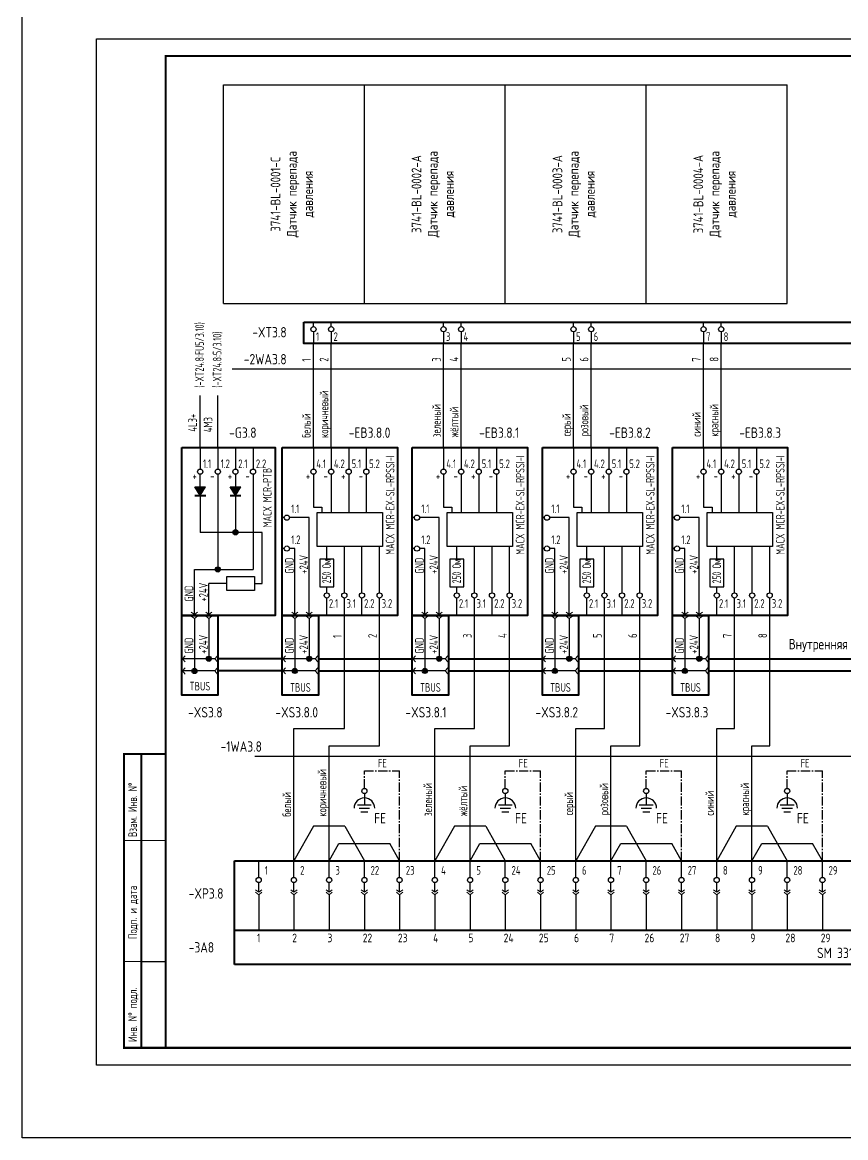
# Model space of a CAD drawing. Header units: millimetres. Extents: x 1235 to 19908, y 833 to 4314.
# Drawn here: x 5668.5 to 5906.8, y 3821.3 to 4144.1 of the extents above; entities that cross this region are included whole.
import ezdxf
from ezdxf.enums import TextEntityAlignment as Align

# ---------------------------------------------------------------- set-up
doc = ezdxf.new("R2010")
doc.units = ezdxf.units.MM
doc.linetypes.add('EPL_DASHLONGDOT', pattern=[1, 0.66, -0.12, 0.1, -0.12])
doc.layers.add('КИА_РАМКИ-ШТАМПЫ', color=7, linetype='Continuous')
doc.styles.add('GOST-A 3-1', font='', dxfattribs={"height": 3})
doc.styles.add('GOSTA-2.5-1', font='', dxfattribs={"width": 0.9, "height": 2.5})
doc.styles.add('ROMANS0-70', font='romans.shx', dxfattribs={"width": 0.7})
doc.styles.get("Standard").update_dxf_attribs({"font": 'arial.ttf'})
doc.styles.get('GOST-A 3-1').set_extended_font_data('GOST type A')
doc.styles.get('GOSTA-2.5-1').set_extended_font_data('GOST Type AU')

# ---------------------------------------------------------------- blocks, each defined once
blk = doc.blocks.new('*U44')
blk.add_line((-402, 25), (-395, 25))
blk.add_lwpolyline([(-415, 292), (5, 292), (5, -5), (-415, -5)], close=True)
at = {"const_width": 0.6}
blk.add_lwpolyline([(-395, 287), (0, 287), (0, 0), (-395, 0)], close=True, dxfattribs=at)
at = {"ltscale": 100}
blk.add_lwpolyline([(0, 287), (-1, 287)], dxfattribs=at)
for points, const_width in [([(-395, 0), (-407, 0), (-407, 85), (-395, 85)], 0.6), ([(-402, 0), (-402, 85)], 0.6), ([(-407, 60), (-395, 60)], 0.3), ([(-407, 25), (-395, 25)], 0.3)]:
    blk.add_lwpolyline(points, dxfattribs=dict(const_width=const_width))
at = {"style": 'ROMANS0-70', "width": 0.7}
for s, p in [('Взам. Инв. N%%d', (-402.54, 61)), ('Подп. и дата', (-402.54, 31.47)), ('Инв. N%%d подл.', (-402.54, 1.7))]:
    blk.add_text(s, height=2.5, rotation=90, dxfattribs=at).set_placement(p, align=Align.BOTTOM_LEFT)
at = {"ltscale": 100, "insert": (-69.52, -4.39), "char_height": 2.5, "width": 12.6652, "attachment_point": 7, "style": 'ROMANS0-70'}
blk.add_mtext('Формат', dxfattribs=at)
at = {"style": 'ROMANS0-70', "width": 0.7, "flags": 12}
blk.add_attdef('FNAME', text='', height=2.5, rotation=90, dxfattribs=at).set_placement((-397.05, 286.9), align=Align.RIGHT)
for tag, p in [('ZINVN', (-398.5, 72.5)), ('INVN', (-398.5, 12.5))]:
    blk.add_attdef(tag, text='', height=3, rotation=90, dxfattribs=at).set_placement(p, align=Align.MIDDLE_CENTER)
at = {"ltscale": 100, "style": 'ROMANS0-70', "width": 0.7, "flags": 12}
blk.add_attdef('ФОРМАТ', text='', height=2.5, dxfattribs=at).set_placement((-57.47, -4.39), align=Align.BOTTOM_LEFT)
blk = doc.blocks.new('A$C2EC3666A')
h = blk.add_hatch(color=7)
h.dxf.hatch_style = 1
edge = h.paths.add_edge_path()
edge.add_arc((0, 0), 0.75, 0, 360)
at = {"color": 0}
blk.add_circle((0, 0), 0.75, dxfattribs=at)
blk = doc.blocks.new('A$C53757D11')
at = {"color": 0}
for p, q in [((-26.42, -7.89), (-26.42, -14.17)), ((-21.32, -7.89), (-21.32, -14.17)), ((-16.22, -7.89), (-16.22, -14.17)), ((-11.12, -7.89), (-11.12, -14.17)), ((-21.32, -15.67), (-21.32, -26.69)), ((-16.22, -15.67), (-16.22, -26.69)), ((-11.12, -15.67), (-11.12, -26.69)), ((-34.85, -28.22), (-35.44, -28.22)), ((-32.75, -28.22), (-33.35, -28.22)), ((-27.65, -28.22), (-32.75, -28.22)), ((-27.65, -43.2), (-27.65, -28.22)), ((-34.85, -37.17), (-35.44, -37.17)), ((-31.81, -37.17), (-33.35, -37.17)), ((-31.81, -43.2), (-31.81, -37.17)), ((-22.57, -40.25), (-22.57, -36.54)), ((-17.48, -49.99), (-17.48, -36.54)), ((-12.38, -48.25), (-12.38, -36.54)), ((-7.28, -49.99), (-7.28, -36.54)), ((-31.81, -56.28), (-31.81, -43.2)), ((-27.65, -56.28), (-27.65, -43.2)), ((-22.57, -49.99), (-22.57, -48.25)), ((-12.38, -49.99), (-12.38, -48.25)), ((-22.57, -56.52), (-22.57, -51.49)), ((-17.48, -56.52), (-17.48, -51.49)), ((-12.38, -56.52), (-12.38, -51.49)), ((-7.28, -56.52), (-7.28, -51.49)), ((-31.81, -57.43), (-31.81, -72.57)), ((-27.65, -57.43), (-27.65, -69.07)), ((-25.9, -69.07), (-35.26, -69.07)), ((-25.9, -72.57), (-35.26, -72.57))]:
    blk.add_line(p, q, dxfattribs=at)
at = {"lineweight": 18}
for p, q in [((-31.81, -56.28), (-32.7, -55.53)), ((-31.81, -57.43), (-32.7, -56.69)), ((-31.81, -56.28), (-30.92, -55.53)), ((-31.81, -57.43), (-30.92, -56.69)), ((-27.65, -56.28), (-28.54, -55.53)), ((-27.65, -57.43), (-28.54, -56.69)), ((-27.65, -56.28), (-26.76, -55.53)), ((-27.65, -57.43), (-26.76, -56.69)), ((-35.26, -69.07), (-34.52, -68.18)), ((-35.26, -69.07), (-34.52, -69.96)), ((-25.9, -69.07), (-25.15, -68.18)), ((-25.9, -69.07), (-25.15, -69.96)), ((-35.26, -72.57), (-34.52, -71.68)), ((-35.26, -72.57), (-34.52, -73.46)), ((-25.9, -72.57), (-25.15, -71.68)), ((-25.9, -72.57), (-25.15, -73.46))]:
    blk.add_line(p, q, dxfattribs=at)
at = {"color": 0, "lineweight": 40}
for points in [[(-35.44, -7.89), (-2.1, -7.89), (-2.1, -56.52), (-35.44, -56.52)], [(-35.44, -56.52), (-24.99, -56.52), (-24.99, -79.55), (-35.44, -79.55)]]:
    blk.add_lwpolyline(points, close=True, dxfattribs=at)
at = {"color": 0}
blk.add_lwpolyline([(-26.42, -15.67), (-26.42, -25.2), (-23.97, -25.2), (-23.97, -26.69)], dxfattribs=at)
for points in [[(-25.37, -26.69), (-6.44, -26.69), (-6.44, -36.54), (-25.37, -36.54)], [(-24.57, -48.25), (-20.57, -48.25), (-20.57, -40.25), (-24.57, -40.25)]]:
    blk.add_lwpolyline(points, close=True, dxfattribs=at)
for centre in [(-26.42, -14.92), (-21.32, -14.92), (-16.22, -14.92), (-11.12, -14.92), (-34.1, -28.22), (-34.1, -37.17), (-22.57, -50.74), (-17.48, -50.74), (-12.38, -50.74), (-7.28, -50.74)]:
    blk.add_circle(centre, 0.75, dxfattribs=at)
for p in [(-27.65, -69.07), (-31.81, -72.57)]:
    blk.add_blockref('A$C2EC3666A', p, dxfattribs=at)
at = {"style": 'GOSTA-2.5-1', "width": 0.9}
for s, p in [('4.1', (-25.59, -13.88)), ('4.2', (-20.49, -13.88)), ('5.1', (-15.39, -13.88)), ('5.2', (-10.3, -13.88)), ('+', (-28.61, -17.4)), ('+', (-18.42, -17.4)), ('-', (-23.51, -17.4)), ('-', (-13.32, -17.4)), ('1.1', (-32.85, -26.91)), ('1.2', (-32.85, -35.87)), ('2.1', (-21.96, -54.3)), ('3.1', (-16.86, -54.3)), ('2.2', (-11.76, -54.3)), ('3.2', (-6.67, -54.3)), ('TBUS', (-33.18, -78.6))]:
    blk.add_text(s, height=2.5, dxfattribs=at).set_placement(p)
at = {"style": 'GOSTA-2.5-1'}
for s, width, p in [('MACX MCR-EX-SL-RPSSI-I', 0.8, (-2.98, -38.97)), ('GND', 0.9, (-32.14, -44.47)), ('+24V', 0.9, (-27.98, -44.47)), ('250 Ом', 0.65, (-21.37, -47.21)), ('GND', 0.9, (-32.14, -67.6)), ('+24V', 0.9, (-27.98, -67.6))]:
    blk.add_text(s, height=2.5, rotation=90, dxfattribs=dict(at, width=width)).set_placement(p)
blk = doc.blocks.new('A$C5C8F7637')
h = blk.add_hatch(color=7)
h.dxf.hatch_style = 1
h.paths.add_polyline_path([(3.75, 60.25), (5.34, 57.75), (6.84, 60.25)])
h = blk.add_hatch(color=7)
h.dxf.hatch_style = 1
h.paths.add_polyline_path([(13.95, 60.25), (15.54, 57.75), (17.04, 60.25)])
at = {"color": 0}
for p, q in [((5.3, 71.66), (5.3, 65.38)), ((10.39, 71.66), (10.39, 65.38)), ((15.49, 71.66), (15.49, 65.38)), ((20.59, 71.66), (20.59, 65.38)), ((5.3, 60.25), (5.3, 63.88)), ((10.39, 63.88), (10.39, 36.34)), ((15.49, 63.88), (15.49, 47.08)), ((20.59, 63.88), (20.59, 36.34)), ((5.34, 57.75), (3.75, 60.25)), ((3.75, 60.25), (6.84, 60.25)), ((5.34, 57.75), (6.84, 60.25)), ((15.54, 57.75), (13.95, 60.25)), ((13.95, 60.25), (17.04, 60.25)), ((15.54, 57.75), (17.04, 60.25)), ((5.34, 57.75), (5.34, 47.08)), ((23.2, 47.08), (5.34, 47.08)), ((23.2, 32.26), (23.2, 47.08)), ((3.63, 23.27), (3.63, 36.34)), ((3.63, 36.34), (20.59, 36.34)), ((7.79, 23.27), (7.79, 32.26)), ((13.05, 32.26), (7.79, 32.26)), ((21.05, 32.26), (23.2, 32.26)), ((3.63, 22.12), (3.63, 6.97)), ((7.79, 22.12), (7.79, 10.48)), ((9.54, 10.48), (0.18, 10.48)), ((9.54, 6.97), (0.18, 6.97))]:
    blk.add_line(p, q, dxfattribs=at)
at = {"color": 0, "lineweight": 40}
for p, q in [((3.8, 57.75), (6.89, 57.75)), ((13.99, 57.75), (17.08, 57.75))]:
    blk.add_line(p, q, dxfattribs=at)
at = {"lineweight": 18}
for p, q in [((3.63, 23.27), (2.74, 24.02)), ((3.63, 22.12), (2.74, 22.86)), ((3.63, 23.27), (4.52, 24.02)), ((3.63, 22.12), (4.52, 22.86)), ((7.79, 23.27), (6.9, 24.02)), ((7.79, 22.12), (6.9, 22.86)), ((7.79, 23.27), (8.68, 24.02)), ((7.79, 22.12), (8.68, 22.86)), ((0.18, 10.48), (0.92, 11.37)), ((0.18, 10.48), (0.92, 9.59)), ((9.54, 10.48), (10.29, 11.37)), ((9.54, 10.48), (10.29, 9.59)), ((0.18, 6.97), (0.92, 7.86)), ((0.18, 6.97), (0.92, 6.08)), ((9.54, 6.97), (10.29, 7.86)), ((9.54, 6.97), (10.29, 6.08))]:
    blk.add_line(p, q, dxfattribs=at)
at = {"color": 0, "lineweight": 40}
for points in [[(0, 71.66), (27.04, 71.66), (27.04, 23.03), (0, 23.03)], [(0, 23.03), (10.45, 23.03), (10.45, 0), (0, 0)]]:
    blk.add_lwpolyline(points, close=True, dxfattribs=at)
at = {"color": 0}
blk.add_lwpolyline([(21.05, 34.26), (21.05, 30.26), (13.05, 30.26), (13.05, 34.26)], close=True, dxfattribs=at)
for centre in [(5.3, 64.63), (10.39, 64.63), (15.49, 64.63), (20.59, 64.63)]:
    blk.add_circle(centre, 0.75, dxfattribs=at)
for p in [(15.49, 47.08), (10.39, 36.34), (7.79, 10.48), (3.63, 6.97)]:
    blk.add_blockref('A$C2EC3666A', p, dxfattribs=at)
at = {"style": 'GOSTA-2.5-1', "width": 0.9}
for s, p in [('1.1', (6.12, 65.67)), ('1.2', (11.22, 65.67)), ('2.1', (16.32, 65.67)), ('2.2', (21.42, 65.67)), ('+', (3.1, 62.15)), ('-', (8.2, 62.15)), ('+', (13.3, 62.15)), ('-', (18.39, 62.15)), ('TBUS', (2.26, 1.32))]:
    blk.add_text(s, height=2.5, dxfattribs=at).set_placement(p)
at = {"style": 'GOSTA-2.5-1'}
for s, width, p in [('MACX MCR-PTB', 0.8, (25.97, 48.49)), ('+24V', 0.9, (7.46, 27.04)), ('GND', 0.9, (3.3, 27.04)), ('GND', 0.9, (3.3, 11.95)), ('+24V', 0.9, (7.46, 11.95))]:
    blk.add_text(s, height=2.5, rotation=90, dxfattribs=dict(at, width=width)).set_placement(p)
blk = doc.blocks.new('A$C38A837D7')
at = {"color": 0}
for p, q in [((0, 4.92), (0, 6.17)), ((0, 3.42), (0, 0)), ((5.1, 4.92), (5.1, 6.17)), ((5.1, 3.42), (5.1, 0)), ((37.63, 4.92), (37.63, 6.17)), ((37.63, 3.42), (37.63, 0)), ((42.73, 4.92), (42.73, 6.17)), ((42.73, 3.42), (42.73, 0)), ((75.26, 4.92), (75.26, 6.17)), ((75.26, 3.42), (75.26, 0)), ((80.36, 4.92), (80.36, 6.17)), ((80.36, 3.42), (80.36, 0)), ((112.89, 4.92), (112.89, 6.17)), ((112.89, 3.42), (112.89, 0)), ((117.99, 4.92), (117.99, 6.17)), ((117.99, 3.42), (117.99, 0)), ((188.15, 4.92), (188.15, 6.17)), ((188.15, 3.42), (188.15, 0)), ((193.25, 4.92), (193.25, 6.17)), ((193.25, 3.42), (193.25, 0)), ((225.78, 4.92), (225.78, 6.17)), ((225.78, 3.42), (225.78, 0)), ((230.88, 4.92), (230.88, 6.17)), ((230.88, 3.42), (230.88, 0)), ((263.41, 4.92), (263.41, 6.17)), ((263.41, 3.42), (263.41, 0)), ((268.51, 4.92), (268.51, 6.17)), ((268.51, 3.42), (268.51, 0)), ((301.04, 4.92), (301.04, 6.17)), ((301.04, 3.42), (301.04, 0)), ((306.14, 4.92), (306.14, 6.17)), ((306.14, 3.42), (306.14, 0))]:
    blk.add_line(p, q, dxfattribs=at)
at = {"color": 0, "lineweight": 40}
blk.add_lwpolyline([(-2.75, 6.17), (312.36, 6.17), (312.36, 0), (-2.75, 0)], close=True, dxfattribs=at)
at = {"color": 0}
for centre in [(0, 4.17), (5.1, 4.17), (37.63, 4.17), (42.73, 4.17), (75.26, 4.17), (80.36, 4.17), (112.89, 4.17), (117.99, 4.17), (188.15, 4.17), (193.25, 4.17), (225.78, 4.17), (230.88, 4.17), (263.41, 4.17), (268.51, 4.17), (301.04, 4.17), (306.14, 4.17)]:
    blk.add_circle(centre, 0.75, dxfattribs=at)
at = {"style": 'GOSTA-2.5-1', "width": 0.9}
for s, p in [('1', (0.71, 0.77)), ('2', (5.8, 0.77)), ('3', (38.34, 0.77)), ('4', (43.43, 0.77)), ('5', (75.97, 0.77)), ('6', (81.06, 0.77)), ('7', (113.6, 0.77)), ('8', (118.69, 0.77)), ('9', (188.86, 0.77)), ('10', (193.95, 0.77)), ('11', (226.49, 0.77)), ('12', (231.58, 0.77)), ('13', (264.12, 0.77)), ('14', (269.22, 0.77)), ('15', (301.75, 0.77)), ('16', (306.85, 0.77))]:
    blk.add_text(s, height=2.5, dxfattribs=at).set_placement(p)
blk = doc.blocks.new('A$C2BF74EC9')
at = {"color": 0}
for p, q in [((2, 8.39), (2, 6.39)), ((0, 6.39), (4, 6.39)), ((0.5, 5.39), (3.5, 5.39)), ((1, 4.39), (3, 4.39))]:
    blk.add_line(p, q, dxfattribs=at)
at = {"style": 'GOST-A 3-1'}
blk.add_text('FE', height=3, dxfattribs=at).set_placement((4.81, 1))

msp = doc.modelspace()

# ---------------------------------------------------------------- linework, layer by layer
at = {"color": 0}
for p, q in [((5668.54, 3821.3), (5668.54, 4314.32)), ((5752.8, 4021.05), (5752.8, 4051.09)), ((5757.89, 4021.05), (5757.89, 4051.09)), ((5790.43, 4021.05), (5790.43, 4051.09)), ((5795.52, 4021.05), (5795.52, 4051.09)), ((5828.06, 4021.05), (5828.06, 4051.09)), ((5833.15, 4021.05), (5833.15, 4051.09)), ((5865.69, 4021.05), (5865.69, 4051.09)), ((5870.78, 4021.05), (5870.78, 4051.09)), ((5729.26, 4043.8), (6063.68, 4043.8)), ((5761.73, 3939.69), (5761.73, 3972.42)), ((5771.93, 3934.69), (5771.93, 3972.42)), ((5799.37, 3939.69), (5799.37, 3972.42)), ((5809.56, 3934.69), (5809.56, 3972.42)), ((5837, 3939.69), (5837, 3972.42)), ((5847.19, 3934.69), (5847.19, 3972.42)), ((5874.63, 3939.69), (5874.63, 3972.42)), ((5884.82, 3934.69), (5884.82, 3972.42)), ((5747.14, 3901.41), (5747.14, 3939.69)), ((5747.14, 3939.69), (5761.73, 3939.69)), ((5787.92, 3901.41), (5787.92, 3939.69)), ((5787.92, 3939.69), (5799.37, 3939.69)), ((5828.7, 3901.41), (5828.7, 3939.69)), ((5828.7, 3939.69), (5837, 3939.69)), ((5869.48, 3901.41), (5869.48, 3939.69)), ((5869.48, 3939.69), (5874.63, 3939.69)), ((5757.33, 3934.69), (5771.93, 3934.69)), ((5757.33, 3901.41), (5757.33, 3934.69)), ((5798.11, 3934.69), (5809.56, 3934.69)), ((5798.11, 3901.41), (5798.11, 3934.69)), ((5838.89, 3934.69), (5847.19, 3934.69)), ((5838.89, 3901.41), (5838.89, 3934.69)), ((5879.68, 3934.69), (5884.82, 3934.69)), ((5879.68, 3901.41), (5879.68, 3934.69)), ((5735.86, 3931.72), (6074.75, 3931.72)), ((5767.53, 3920.86), (5767.53, 3919.61)), ((5808.31, 3920.86), (5808.31, 3919.61)), ((5849.09, 3920.86), (5849.09, 3919.61)), ((5889.87, 3920.86), (5889.87, 3919.61)), ((5752.82, 3911.41), (5747.14, 3901.41)), ((5761.85, 3911.41), (5752.82, 3911.41)), ((5761.85, 3911.41), (5767.53, 3901.41)), ((5793.6, 3911.41), (5787.92, 3901.41)), ((5802.63, 3911.41), (5793.6, 3911.41)), ((5802.63, 3911.41), (5808.31, 3901.41)), ((5834.38, 3911.41), (5828.7, 3901.41)), ((5843.41, 3911.41), (5834.38, 3911.41)), ((5843.41, 3911.41), (5849.09, 3901.41)), ((5875.16, 3911.41), (5869.48, 3901.41)), ((5884.19, 3911.41), (5875.16, 3911.41)), ((5884.19, 3911.41), (5889.87, 3901.41)), ((6970.58, 3821.3), (5668.54, 3821.3))]:
    msp.add_line(p, q, dxfattribs=at)
for p, q in [((5726.75, 4062.68), (5726.75, 4126.01)), ((5726.75, 4126.01), (5767.53, 4126.01)), ((5767.53, 4062.68), (5767.53, 4126.01)), ((5767.53, 4126.01), (5808.31, 4126.01)), ((5767.53, 4062.68), (5767.53, 4126.01)), ((5808.31, 4062.68), (5808.31, 4126.01)), ((5808.31, 4126.01), (5849.09, 4126.01)), ((5849.09, 4062.68), (5849.09, 4126.01)), ((5849.09, 4126.01), (5889.87, 4126.01)), ((5889.87, 4062.68), (5889.87, 4126.01)), ((5726.75, 4062.68), (5767.53, 4062.68)), ((5767.53, 4062.68), (5808.31, 4062.68)), ((5808.31, 4062.68), (5849.09, 4062.68)), ((5849.09, 4062.68), (5889.87, 4062.68)), ((5757.33, 3901.41), (5760.17, 3906.41)), ((5760.17, 3906.41), (5774.89, 3906.41)), ((5777.72, 3901.41), (5774.89, 3906.41)), ((5798.11, 3901.41), (5800.95, 3906.41)), ((5800.95, 3906.41), (5815.67, 3906.41)), ((5818.5, 3901.41), (5815.67, 3906.41)), ((5838.89, 3901.41), (5841.73, 3906.41)), ((5841.73, 3906.41), (5856.45, 3906.41)), ((5859.28, 3901.41), (5856.45, 3906.41)), ((5879.68, 3901.41), (5882.51, 3906.41)), ((5882.51, 3906.41), (5897.23, 3906.41)), ((5900.07, 3901.41), (5897.23, 3906.41)), ((5736.94, 3896.61), (5736.94, 3901.41)), ((5747.14, 3896.61), (5747.14, 3901.41)), ((5757.33, 3896.61), (5757.33, 3901.41)), ((5767.53, 3896.61), (5767.53, 3901.41)), ((5777.72, 3896.61), (5777.72, 3901.41)), ((5787.92, 3896.61), (5787.92, 3901.41)), ((5798.11, 3896.61), (5798.11, 3901.41)), ((5808.31, 3896.61), (5808.31, 3901.41)), ((5818.5, 3896.61), (5818.5, 3901.41)), ((5828.7, 3896.61), (5828.7, 3901.41)), ((5838.89, 3896.61), (5838.89, 3901.41)), ((5849.09, 3896.61), (5849.09, 3901.41)), ((5859.28, 3896.61), (5859.28, 3901.41)), ((5869.48, 3896.61), (5869.48, 3901.41)), ((5879.68, 3896.61), (5879.68, 3901.41)), ((5889.87, 3896.61), (5889.87, 3901.41)), ((5900.07, 3896.61), (5900.07, 3901.41)), ((5736.94, 3892.3), (5736.94, 3895.11)), ((5747.14, 3892.3), (5747.14, 3895.11)), ((5757.33, 3892.3), (5757.33, 3895.11)), ((5767.53, 3892.3), (5767.53, 3895.11)), ((5777.72, 3892.3), (5777.72, 3895.11)), ((5787.92, 3892.3), (5787.92, 3895.11)), ((5798.11, 3892.3), (5798.11, 3895.11)), ((5808.31, 3892.3), (5808.31, 3895.11)), ((5818.5, 3892.3), (5818.5, 3895.11)), ((5828.7, 3892.3), (5828.7, 3895.11)), ((5838.89, 3892.3), (5838.89, 3895.11)), ((5849.09, 3892.3), (5849.09, 3895.11)), ((5859.28, 3892.3), (5859.28, 3895.11)), ((5869.48, 3892.3), (5869.48, 3895.11)), ((5879.68, 3892.3), (5879.68, 3895.11)), ((5889.87, 3892.3), (5889.87, 3895.11)), ((5900.07, 3892.3), (5900.07, 3895.11)), ((5736.94, 3891.55), (5736.94, 3881.38)), ((5747.14, 3891.55), (5747.14, 3881.38)), ((5757.33, 3891.55), (5757.33, 3881.38)), ((5767.53, 3891.55), (5767.53, 3881.38)), ((5777.72, 3891.55), (5777.72, 3881.38)), ((5787.92, 3891.55), (5787.92, 3881.38)), ((5798.11, 3891.55), (5798.11, 3881.38)), ((5808.31, 3891.55), (5808.31, 3881.38)), ((5818.5, 3891.55), (5818.5, 3881.38)), ((5828.7, 3891.55), (5828.7, 3881.38)), ((5838.89, 3891.55), (5838.89, 3881.38)), ((5849.09, 3891.55), (5849.09, 3881.38)), ((5859.28, 3891.55), (5859.28, 3881.38)), ((5869.48, 3891.55), (5869.48, 3881.38)), ((5879.68, 3891.55), (5879.68, 3881.38)), ((5889.87, 3891.55), (5889.87, 3881.38)), ((5900.07, 3891.55), (5900.07, 3881.38))]:
    msp.add_line(p, q)
at = {"color": 1}
msp.add_line((5720.01, 4021.05), (5720.01, 4036.08), dxfattribs=at)
at = {"color": 4}
msp.add_line((5725.1, 4021.05), (5725.1, 4036.08), dxfattribs=at)
at = {"color": 1, "lineweight": 40}
for p, q in [((5743.95, 3959.87), (5725.16, 3959.87)), ((5754.23, 3959.87), (5781.4, 3959.87)), ((5791.86, 3959.87), (5819.03, 3959.87)), ((5829.49, 3959.87), (5856.66, 3959.87)), ((5867.12, 3959.87), (5931.92, 3959.87))]:
    msp.add_line(p, q, dxfattribs=at)
at = {"color": 4, "lineweight": 40}
for p, q in [((5743.95, 3956.36), (5725.16, 3956.36)), ((5754.23, 3956.36), (5781.4, 3956.36)), ((5791.86, 3956.36), (5819.03, 3956.36)), ((5829.49, 3956.36), (5856.66, 3956.36)), ((5867.12, 3956.36), (5931.92, 3956.36))]:
    msp.add_line(p, q, dxfattribs=at)
at = {"color": 6, "linetype": 'EPL_DASHLONGDOT', "lineweight": 25, "ltscale": 4}
for p, q in [((5767.53, 3927.45), (5777.72, 3927.45)), ((5767.53, 3922.36), (5767.53, 3927.45)), ((5777.72, 3901.41), (5777.72, 3927.45)), ((5808.31, 3927.45), (5818.5, 3927.45)), ((5808.31, 3922.36), (5808.31, 3927.45)), ((5818.5, 3901.41), (5818.5, 3927.45)), ((5849.09, 3927.45), (5859.28, 3927.45)), ((5849.09, 3922.36), (5849.09, 3927.45)), ((5859.28, 3901.41), (5859.28, 3927.45)), ((5889.87, 3927.45), (5900.07, 3927.45)), ((5889.87, 3922.36), (5889.87, 3927.45)), ((5900.07, 3901.41), (5900.07, 3927.45))]:
    msp.add_line(p, q, dxfattribs=at)
at = {"lineweight": 40}
for p, q in [((5729.93, 3901.41), (6101.6, 3901.41)), ((5729.93, 3871.41), (5729.93, 3901.41)), ((5729.93, 3881.38), (6101.6, 3881.38)), ((6101.6, 3871.41), (5729.93, 3871.41))]:
    msp.add_line(p, q, dxfattribs=at)
at = {"lineweight": 18}
for p, q in [((5736.94, 3892.3), (5736.05, 3893.04)), ((5736.94, 3892.3), (5737.83, 3893.04)), ((5747.14, 3892.3), (5746.25, 3893.04)), ((5747.14, 3892.3), (5748.03, 3893.04)), ((5757.33, 3892.3), (5756.44, 3893.04)), ((5757.33, 3892.3), (5758.22, 3893.04)), ((5767.53, 3892.3), (5766.64, 3893.04)), ((5767.53, 3892.3), (5768.42, 3893.04)), ((5777.72, 3892.3), (5776.83, 3893.04)), ((5777.72, 3892.3), (5778.61, 3893.04)), ((5787.92, 3892.3), (5787.03, 3893.04)), ((5787.92, 3892.3), (5788.81, 3893.04)), ((5798.11, 3892.3), (5797.22, 3893.04)), ((5798.11, 3892.3), (5799, 3893.04)), ((5808.31, 3892.3), (5807.42, 3893.04)), ((5808.31, 3892.3), (5809.2, 3893.04)), ((5818.5, 3892.3), (5817.61, 3893.04)), ((5818.5, 3892.3), (5819.39, 3893.04)), ((5828.7, 3892.3), (5827.81, 3893.04)), ((5828.7, 3892.3), (5829.59, 3893.04)), ((5838.89, 3892.3), (5838, 3893.04)), ((5838.89, 3892.3), (5839.78, 3893.04)), ((5849.09, 3892.3), (5848.2, 3893.04)), ((5849.09, 3892.3), (5849.98, 3893.04)), ((5859.28, 3892.3), (5858.39, 3893.04)), ((5859.28, 3892.3), (5860.18, 3893.04)), ((5869.48, 3892.3), (5868.59, 3893.04)), ((5869.48, 3892.3), (5870.37, 3893.04)), ((5879.68, 3892.3), (5878.78, 3893.04)), ((5879.68, 3892.3), (5880.57, 3893.04)), ((5889.87, 3892.3), (5888.98, 3893.04)), ((5889.87, 3892.3), (5890.76, 3893.04)), ((5900.07, 3892.3), (5899.17, 3893.04)), ((5900.07, 3892.3), (5900.96, 3893.04)), ((5736.94, 3891.55), (5736.05, 3892.3)), ((5736.94, 3891.55), (5737.83, 3892.3)), ((5747.14, 3891.55), (5746.25, 3892.3)), ((5747.14, 3891.55), (5748.03, 3892.3)), ((5757.33, 3891.55), (5756.44, 3892.3)), ((5757.33, 3891.55), (5758.22, 3892.3)), ((5767.53, 3891.55), (5766.64, 3892.3)), ((5767.53, 3891.55), (5768.42, 3892.3)), ((5777.72, 3891.55), (5776.83, 3892.3)), ((5777.72, 3891.55), (5778.61, 3892.3)), ((5787.92, 3891.55), (5787.03, 3892.3)), ((5787.92, 3891.55), (5788.81, 3892.3)), ((5798.11, 3891.55), (5797.22, 3892.3)), ((5798.11, 3891.55), (5799, 3892.3)), ((5808.31, 3891.55), (5807.42, 3892.3)), ((5808.31, 3891.55), (5809.2, 3892.3)), ((5818.5, 3891.55), (5817.61, 3892.3)), ((5818.5, 3891.55), (5819.39, 3892.3)), ((5828.7, 3891.55), (5827.81, 3892.3)), ((5828.7, 3891.55), (5829.59, 3892.3)), ((5838.89, 3891.55), (5838, 3892.3)), ((5838.89, 3891.55), (5839.78, 3892.3)), ((5849.09, 3891.55), (5848.2, 3892.3)), ((5849.09, 3891.55), (5849.98, 3892.3)), ((5859.28, 3891.55), (5858.39, 3892.3)), ((5859.28, 3891.55), (5860.18, 3892.3)), ((5869.48, 3891.55), (5868.59, 3892.3)), ((5869.48, 3891.55), (5870.37, 3892.3)), ((5879.68, 3891.55), (5878.78, 3892.3)), ((5879.68, 3891.55), (5880.57, 3892.3)), ((5889.87, 3891.55), (5888.98, 3892.3)), ((5889.87, 3891.55), (5890.76, 3892.3)), ((5900.07, 3891.55), (5899.17, 3892.3)), ((5900.07, 3891.55), (5900.96, 3892.3))]:
    msp.add_line(p, q, dxfattribs=at)
at = {"color": 0}
for centre in [(5767.53, 3921.61), (5808.31, 3921.61), (5849.09, 3921.61), (5889.87, 3921.61)]:
    msp.add_circle(centre, 0.75, dxfattribs=at)
for centre in [(5736.94, 3895.86), (5747.14, 3895.86), (5757.33, 3895.86), (5767.53, 3895.86), (5777.72, 3895.86), (5787.92, 3895.86), (5798.11, 3895.86), (5808.31, 3895.86), (5818.5, 3895.86), (5828.7, 3895.86), (5838.89, 3895.86), (5849.09, 3895.86), (5859.28, 3895.86), (5869.48, 3895.86), (5879.68, 3895.86), (5889.87, 3895.86), (5900.07, 3895.86)]:
    msp.add_circle(centre, 0.75)
for centre in [(5767.53, 3916.61), (5808.31, 3916.61), (5849.09, 3916.61), (5889.87, 3916.61)]:
    msp.add_arc(centre, 3, 0, 180, dxfattribs=at)

# ---------------------------------------------------------------- block references
for name, p in [('A$C38A837D7', (5752.8, 4051.09)), ('A$C5C8F7637', (5714.71, 3949.39)), ('A$C53757D11', (5779.21, 4028.94)), ('A$C53757D11', (5816.84, 4028.94)), ('A$C53757D11', (5854.47, 4028.94)), ('A$C53757D11', (5892.1, 4028.94)), ('A$C2BF74EC9', (5765.53, 3911.22)), ('A$C2BF74EC9', (5806.31, 3911.22)), ('A$C2BF74EC9', (5847.09, 3911.22)), ('A$C2BF74EC9', (5887.87, 3911.22))]:
    msp.add_blockref(name, p, dxfattribs=at)
at = {"layer": 'КИА_РАМКИ-ШТАМПЫ'}
ref = msp.add_blockref('*U44', (6105, 3847.31), dxfattribs=at)
ref.add_attrib('ФОРМАТ', 'А3', dxfattribs={"layer": '0', "ltscale": 100, "height": 2.5, "style": 'ROMANS0-70', "width": 0.7}).set_placement((6047.53, 3842.93), align=Align.BOTTOM_LEFT)

# ---------------------------------------------------------------- texts
at = {"style": 'GOSTA-2.5-1'}
for s, width, p in [('(-XT24.8:FU5/3.10)', 0.7, (5721.08, 4038.32)), ('(-XT24.8:5/3.10)', 0.7, (5726.17, 4038.32)), ('1', 0.9, (5751.99, 4045.86)), ('2', 0.9, (5757.09, 4045.86)), ('3', 0.9, (5789.62, 4045.86)), ('4', 0.9, (5794.72, 4045.86)), ('5', 0.9, (5827.25, 4045.86)), ('6', 0.9, (5832.35, 4045.86)), ('7', 0.9, (5864.88, 4045.86)), ('8', 0.9, (5869.98, 4045.86)), ('коричневый', 0.9, (5757.09, 4023.81)), ('зеленый', 0.9, (5789.62, 4023.99)), ('жёлтый', 0.9, (5794.72, 4023.99)), ('розовый', 0.9, (5832.35, 4024.22)), ('красный', 0.9, (5869.98, 4024.13)), ('4L3+', 0.9, (5719.06, 4025.6)), ('4M3', 0.9, (5723.54, 4025.43)), ('белый', 0.9, (5751.99, 4023.81)), ('серый', 0.9, (5827.25, 4024.22)), ('синий', 0.9, (5864.88, 4024.13)), ('2', 0.9, (5771.13, 3965.9)), ('3', 0.9, (5798.56, 3965.9)), ('4', 0.9, (5808.76, 3965.9)), ('5', 0.9, (5836.19, 3965.9)), ('6', 0.9, (5846.39, 3965.9)), ('7', 0.9, (5873.82, 3965.9)), ('8', 0.9, (5884.02, 3965.9)), ('1', 0.9, (5760.93, 3965.9)), ('коричневый', 0.9, (5756.53, 3914.19)), ('зеленый', 0.9, (5787.12, 3914.37)), ('жёлтый', 0.9, (5797.31, 3914.37)), ('розовый', 0.9, (5838.09, 3914.6)), ('синий', 0.9, (5868.68, 3914.52)), ('красный', 0.9, (5878.87, 3914.52)), ('белый', 0.9, (5746.34, 3914.19)), ('серый', 0.9, (5827.9, 3914.6))]:
    msp.add_text(s, height=2.5, rotation=90, dxfattribs=dict(at, width=width)).set_placement(p)
for s, height, style, p in [('-XT3.8', 3, 'GOST-A 3-1', (5735.07, 4052.87)), ('-2WA3.8', 3, 'GOST-A 3-1', (5732.63, 4045.07)), ('-G3.8', 3, 'GOST-A 3-1', (5728.39, 4023.81)), ('-EB3.8.0', 3, 'GOST-A 3-1', (5763.01, 4023.81)), ('-EB3.8.1', 3, 'GOST-A 3-1', (5800.74, 4023.81)), ('-EB3.8.2', 3, 'GOST-A 3-1', (5838.37, 4023.81)), ('-EB3.8.3', 3, 'GOST-A 3-1', (5876, 4023.81)), ('Внутренняя шина TBUS', 3, 'GOST-A 3-1', (5890.31, 3962.63)), ('-XS3.8', 3, 'GOST-A 3-1', (5716.52, 3942.9)), ('-XS3.8.0', 3, 'GOST-A 3-1', (5741.78, 3942.9)), ('-XS3.8.1', 3, 'GOST-A 3-1', (5779.41, 3942.9)), ('-XS3.8.2', 3, 'GOST-A 3-1', (5817.04, 3942.9)), ('-XS3.8.3', 3, 'GOST-A 3-1', (5854.67, 3942.9)), ('-1WA3.8', 3, 'GOST-A 3-1', (5725.91, 3932.99)), ('-XP3.8', 3, 'GOST-A 3-1', (5716.7, 3890.47)), ('1', 2.5, 'GOSTA-2.5-1', (5736.45, 3877.85)), ('2', 2.5, 'GOSTA-2.5-1', (5746.65, 3877.85)), ('3', 2.5, 'GOSTA-2.5-1', (5756.84, 3877.85)), ('22', 2.5, 'GOSTA-2.5-1', (5767.04, 3877.85)), ('23', 2.5, 'GOSTA-2.5-1', (5777.23, 3877.85)), ('4', 2.5, 'GOSTA-2.5-1', (5787.43, 3877.85)), ('5', 2.5, 'GOSTA-2.5-1', (5797.62, 3877.85)), ('24', 2.5, 'GOSTA-2.5-1', (5807.82, 3877.85)), ('25', 2.5, 'GOSTA-2.5-1', (5818.01, 3877.85)), ('6', 2.5, 'GOSTA-2.5-1', (5828.21, 3877.85)), ('7', 2.5, 'GOSTA-2.5-1', (5838.4, 3877.85)), ('26', 2.5, 'GOSTA-2.5-1', (5848.6, 3877.85)), ('27', 2.5, 'GOSTA-2.5-1', (5858.79, 3877.85)), ('8', 2.5, 'GOSTA-2.5-1', (5868.99, 3877.85)), ('9', 2.5, 'GOSTA-2.5-1', (5879.18, 3877.85)), ('28', 2.5, 'GOSTA-2.5-1', (5889.38, 3877.85)), ('29', 2.5, 'GOSTA-2.5-1', (5899.57, 3877.85)), ('-3A8', 3, 'GOST-A 3-1', (5716.7, 3874.88)), ('SM 331 8xAI 4...20 mA', 3, 'GOST-A 3-1', (5898.51, 3873.26))]:
    msp.add_text(s, height=height, dxfattribs=dict(style=style)).set_placement(p)
at = {"style": 'GOSTA-2.5-1', "width": 0.9}
for s, p in [('FE', (5771.42, 3928.42)), ('FE', (5812.2, 3928.42)), ('FE', (5852.98, 3928.42)), ('FE', (5893.76, 3928.42)), ('1', (5738.74, 3897.41)), ('2', (5748.94, 3897.41)), ('3', (5759.14, 3897.41)), ('22', (5769.33, 3897.41)), ('23', (5779.53, 3897.41)), ('4', (5789.72, 3897.41)), ('5', (5799.92, 3897.41)), ('24', (5810.11, 3897.41)), ('25', (5820.31, 3897.41)), ('6', (5830.5, 3897.41)), ('7', (5840.7, 3897.41)), ('26', (5850.89, 3897.41)), ('27', (5861.09, 3897.41)), ('8', (5871.28, 3897.41)), ('9', (5881.48, 3897.41)), ('28', (5891.67, 3897.41)), ('29', (5901.87, 3897.41))]:
    msp.add_text(s, height=2.5, dxfattribs=at).set_placement(p)
at = {"char_height": 2.82222, "width": 30.8332, "attachment_point": 5, "rotation": 90}
for s, insert in [('{\\fGOST type A|b0|i0|c204|p34;3741-\\fGOST type A|b0|i0|c0|p34;BL-0001-C \\fGOST type A|b0|i0|c204|p34;Датчик перепада давления }', (5746.75, 4094.34)), ('{\\fGOST type A|b0|i0|c204|p34;3741-\\fGOST type A|b0|i0|c0|p34;BL-0002-A \\fGOST type A|b0|i0|c204|p34;Датчик перепада давления }', (5787.53, 4094.34)), ('{\\fGOST type A|b0|i0|c204|p34;3741-\\fGOST type A|b0|i0|c0|p34;BL-0003-A \\fGOST type A|b0|i0|c204|p34;Датчик перепада давления }', (5828.31, 4094.34)), ('{\\fGOST type A|b0|i0|c204|p34;3741-\\fGOST type A|b0|i0|c0|p34;BL-0004-A \\fGOST type A|b0|i0|c204|p34;Датчик перепада давления }', (5869.09, 4094.34))]:
    msp.add_mtext(s, dxfattribs=dict(at, insert=insert))

doc.saveas('drawing.dxf')
